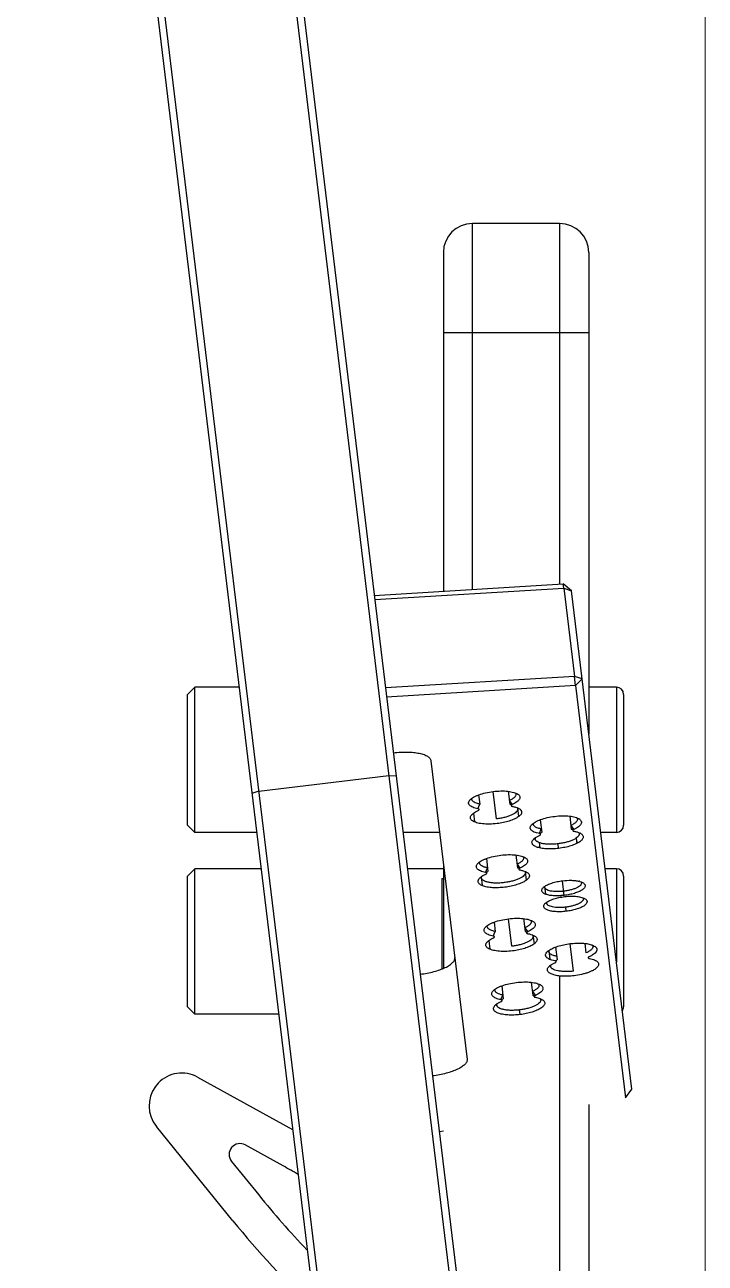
# Model space of a CAD drawing. Header units: millimetres. Extents: x -187347 to 135007, y -6415 to 292048.
# Drawn here: x -39033.5 to -38939.9, y 93818.3 to 93988.8 of the extents above; entities that cross this region are included whole.
import ezdxf

# ---------------------------------------------------------------- set-up
doc = ezdxf.new("R2010")
doc.units = ezdxf.units.MM
doc.header["$LTSCALE"] = 100
doc.linetypes.add('Z_LINE-CNTR', pattern=[17, 12, -2, 1, -2])
doc.layers.add('Layout Cabinplant', color=30, linetype='Continuous')
doc.layers.add('S-GRID', color=7, linetype='Continuous', lineweight=5)

# ---------------------------------------------------------------- blocks, each defined once
blk = doc.blocks.new('Denester')
at = {"layer": 'Layout Cabinplant', "color": 0, "linetype": 'Continuous'}
for p, q in [((-428.2, -2524.78), (-385.1, -2880.93)), ((-427.21, -2524.66), (-383.95, -2882.05)), ((-447.07, -2527.06), (-403.81, -2884.46)), ((-402.98, -2882.98), (-446.07, -2526.94)), ((-373.45, -2706.88), (-385.45, -2706.88)), ((-385.45, -2757.26), (-385.45, -2706.88)), ((-373.45, -2706.88), (-373.45, -2756.53)), ((-389.45, -2710.88), (-389.45, -2757.5)), ((-369.45, -2710.88), (-369.45, -2777.21)), ((-389.45, -2721.88), (-369.45, -2721.88)), ((-398.96, -2758.08), (-372.96, -2756.5)), ((-371.84, -2757.45), (-372.96, -2756.5)), ((-372.87, -2757.09), (-372.96, -2756.5)), ((-398.89, -2758.67), (-372.87, -2757.09)), ((-372.87, -2757.09), (-371.84, -2757.45)), ((-372.87, -2757.09), (-371.4, -2769.23)), ((-363.53, -2826.06), (-371.84, -2757.45)), ((-371.4, -2769.23), (-397.42, -2770.81)), ((-371.26, -2770.51), (-397.26, -2772.09)), ((-370.37, -2769.59), (-371.4, -2769.23)), ((-371.26, -2770.51), (-371.4, -2769.23)), ((-371.26, -2770.51), (-370.37, -2769.59)), ((-371.26, -2770.51), (-364.4, -2827.24)), ((-423.65, -2770.72), (-424.65, -2771.72)), ((-424.65, -2789.72), (-424.65, -2771.72)), ((-417.57, -2770.72), (-423.65, -2770.72)), ((-423.65, -2790.72), (-423.65, -2770.72)), ((-365.65, -2770.72), (-369.45, -2770.72)), ((-365.65, -2770.72), (-365.65, -2790.72)), ((-364.65, -2771.72), (-364.65, -2789.72)), ((-391.17, -2780.84), (-386.19, -2821.96)), ((-414.83, -2785.06), (-396.96, -2782.9)), ((-396.96, -2782.9), (-395.95, -2782.95)), ((-414.83, -2785.06), (-415.8, -2785.35)), ((-384.6, -2785.56), (-384.45, -2786.82)), ((-382.14, -2788.86), (-382.59, -2785.09)), ((-380.53, -2785.06), (-380.32, -2786.83)), ((-384.71, -2787.45), (-384.45, -2786.82)), ((-380.38, -2786.33), (-379.98, -2786.88)), ((-379.25, -2787.34), (-379.1, -2788.54)), ((-385.31, -2788.07), (-385.16, -2789.27)), ((-376.13, -2788.98), (-375.92, -2790.74)), ((-372.06, -2788.49), (-371.85, -2790.25)), ((-423.65, -2790.72), (-424.65, -2789.72)), ((-415.15, -2790.72), (-423.65, -2790.72)), ((-389.97, -2790.72), (-395.01, -2790.72)), ((-376.24, -2790.87), (-375.98, -2790.24)), ((-371.91, -2789.75), (-371.5, -2790.3)), ((-370.78, -2790.76), (-370.76, -2790.89)), ((-365.65, -2790.72), (-367.81, -2790.72)), ((-376.83, -2791.49), (-376.82, -2791.62)), ((-376.25, -2792.12), (-376.16, -2792.86)), ((-373.59, -2792.92), (-373.67, -2792.28)), ((-371.19, -2791.5), (-371.1, -2792.25)), ((-383.54, -2794.32), (-383.33, -2796.08)), ((-379.47, -2793.83), (-379.26, -2795.59)), ((-423.65, -2795.72), (-424.65, -2796.72)), ((-414.55, -2795.72), (-423.65, -2795.72)), ((-423.65, -2815.72), (-423.65, -2795.72)), ((-389.45, -2795.72), (-394.4, -2795.72)), ((-389.45, -2795.06), (-389.45, -2809.43)), ((-383.65, -2796.22), (-383.39, -2795.59)), ((-379.32, -2795.09), (-378.92, -2795.64)), ((-378.19, -2796.1), (-378.04, -2797.31)), ((-365.65, -2795.72), (-367.21, -2795.72)), ((-365.65, -2795.72), (-365.65, -2808.6)), ((-424.65, -2814.72), (-424.65, -2796.72)), ((-389.65, -2797.06), (-389.45, -2797.06)), ((-389.65, -2797.06), (-389.65, -2809.51)), ((-384.25, -2796.83), (-384.1, -2798.04)), ((-372.81, -2799.39), (-373.05, -2797.37)), ((-364.65, -2796.72), (-364.65, -2814.72)), ((-375.52, -2798.16), (-375.4, -2799.22)), ((-375.26, -2800.35), (-375.24, -2800.46)), ((-372.54, -2801.58), (-372.61, -2801.01)), ((-382.48, -2803.09), (-382.33, -2804.35)), ((-380.02, -2806.39), (-380.47, -2802.62)), ((-378.41, -2802.59), (-378.2, -2804.36)), ((-382.59, -2804.98), (-382.33, -2804.35)), ((-378.26, -2803.86), (-377.85, -2804.41)), ((-383.19, -2805.6), (-383.04, -2806.8)), ((-377.13, -2804.86), (-376.98, -2806.07)), ((-374.01, -2806.51), (-373.79, -2808.27)), ((-371.54, -2809.81), (-372, -2806.04)), ((-369.79, -2807.28), (-369.94, -2806.01)), ((-368.9, -2806.26), (-368.89, -2806.4)), ((-374.96, -2807), (-374.81, -2808.19)), ((-374.71, -2809.02), (-374.7, -2809.15)), ((-377.35, -2811.36), (-377.14, -2813.12)), ((-373.45, -2810.48), (-373.45, -2916.88)), ((-381.53, -2813.74), (-381.27, -2813.11)), ((-381.42, -2811.85), (-381.21, -2813.61)), ((-377.2, -2812.62), (-376.79, -2813.17)), ((-377.14, -2813.12), (-376.93, -2813.28)), ((-423.65, -2815.72), (-424.65, -2814.72)), ((-382.12, -2814.36), (-382.11, -2814.49)), ((-412.13, -2815.72), (-423.65, -2815.72)), ((-378.88, -2815.79), (-378.96, -2815.16)), ((-428.71, -2825.24), (-429.09, -2825.7)), ((-423.27, -2824.41), (-410.2, -2831.63)), ((-364.4, -2827.24), (-363.53, -2826.06)), ((-369.45, -2828.16), (-369.45, -2912.88)), ((-418.43, -2844.17), (-428.95, -2831.2)), ((-390.02, -2831.91), (-389.45, -2831.81)), ((-411.51, -2836.63), (-416.72, -2833.75)), ((-418.61, -2836.01), (-414.86, -2840.63))]:
    blk.add_line(p, q, dxfattribs=at)
for centre, radius, start, end in [((-385.45, -2710.88), 4, 90, 180), ((-373.45, -2710.88), 4, 0, 90), ((-365.65, -2771.72), 1, 0, 90), ((-365.65, -2789.72), 1, 270, 0), ((-365.65, -2796.72), 1, 0, 90), ((-371.52, -2800.38), 3.04, 73.9815, 76.307), ((-374.54, -2799.54), 1.7, 127.167, 127.8826), ((-374.27, -2801.73), 1.7, 127.167, 127.8826), ((-365.65, -2814.72), 1, 324.2777, 0), ((-425.45, -2828.36), 4.51, 61.0806, 136.2422), ((-425.45, -2828.36), 4.51, 143.8746, 219.0361), ((-417.44, -2835.06), 1.5, 61.1011, 219.0157), ((-473.83, -2949.53), 128.96, 60.0361, 61.1002), ((-314.63, -2759.41), 129.01, 219.0167, 223.4821), ((-318.23, -2762.93), 129, 219.0361, 226.3868)]:
    blk.add_arc(centre, radius, start, end, dxfattribs=at)
for points, knots in [([(-396.34, -2779.75), (-396.01, -2779.71), (-395.37, -2779.66), (-394.44, -2779.64), (-393.57, -2779.69), (-392.8, -2779.8), (-392.23, -2779.95), (-391.86, -2780.1), (-391.63, -2780.23), (-391.44, -2780.36), (-391.3, -2780.51), (-391.21, -2780.67), (-391.17, -2780.78), (-391.17, -2780.84)], [0, 0, 0, 0, 0.174859, 0.34378, 0.501178, 0.642089, 0.762647, 0.814588, 0.860855, 0.901679, 0.937659, 0.969888, 1, 1, 1, 1]), ([(-385.79, -2786.25), (-385.73, -2786.18), (-385.57, -2786.04), (-385.29, -2785.86), (-384.95, -2785.69), (-384.4, -2785.46), (-383.61, -2785.24), (-382.6, -2785.07), (-381.57, -2784.99), (-380.76, -2785.02), (-380.17, -2785.11), (-379.79, -2785.19), (-379.48, -2785.3), (-379.29, -2785.4), (-379.22, -2785.45)], [0, 0, 0, 0, 0.040741, 0.089105, 0.14484, 0.207234, 0.34763, 0.5, 0.652371, 0.792766, 0.855161, 0.910896, 0.95926, 1, 1, 1, 1]), ([(-385.54, -2786.18), (-385.54, -2786.17), (-385.54, -2786.11), (-385.53, -2786.05), (-385.51, -2786.01)], [0, 0, 0, 0, 0.243242, 1, 1, 1, 1]), ([(-379.48, -2785.45), (-379.47, -2785.48), (-379.48, -2785.56), (-379.52, -2785.67), (-379.59, -2785.79), (-379.73, -2785.95), (-380, -2786.14), (-380.24, -2786.27), (-380.38, -2786.33)], [0, 0, 0, 0, 0.081923, 0.170232, 0.269871, 0.383873, 0.659845, 1, 1, 1, 1]), ([(-379.22, -2785.45), (-379.15, -2785.49), (-379.04, -2785.59), (-378.95, -2785.74), (-378.92, -2785.86), (-378.92, -2785.99), (-378.98, -2786.16), (-379.13, -2786.35), (-379.35, -2786.54), (-379.64, -2786.72), (-379.86, -2786.83), (-379.98, -2786.88)], [0, 0, 0, 0, 0.112811, 0.20744, 0.251617, 0.295967, 0.391864, 0.506705, 0.645815, 0.810662, 1, 1, 1, 1]), ([(-379.54, -2785.28), (-379.53, -2785.3), (-379.5, -2785.35), (-379.48, -2785.4), (-379.48, -2785.45)], [0, 0, 0, 0, 0.26121, 1, 1, 1, 1]), ([(-384.71, -2787.45), (-384.84, -2787.43), (-385.08, -2787.38), (-385.4, -2787.27), (-385.66, -2787.14), (-385.85, -2786.99), (-385.95, -2786.84), (-385.98, -2786.72), (-385.98, -2786.59), (-385.93, -2786.42), (-385.84, -2786.3), (-385.79, -2786.25)], [0, 0, 0, 0, 0.189337, 0.35418, 0.493289, 0.608132, 0.70403, 0.74838, 0.792558, 0.887187, 1, 1, 1, 1]), ([(-382.06, -2789.5), (-382.41, -2789.54), (-382.93, -2789.58), (-383.6, -2789.57), (-384.07, -2789.54), (-384.49, -2789.48), (-384.87, -2789.39), (-385.18, -2789.28), (-385.43, -2789.15), (-385.62, -2789), (-385.71, -2788.84), (-385.73, -2788.72), (-385.73, -2788.59), (-385.67, -2788.42), (-385.52, -2788.23), (-385.3, -2788.04), (-385.02, -2787.86), (-384.8, -2787.76), (-384.68, -2787.7)], [0, 0, 0, 0, 0.191006, 0.281782, 0.367048, 0.445234, 0.515063, 0.575646, 0.626664, 0.668735, 0.70404, 0.720531, 0.737092, 0.772911, 0.815808, 0.867759, 0.929306, 1, 1, 1, 1]), ([(-384.45, -2786.82), (-384.6, -2786.79), (-384.86, -2786.73), (-385.17, -2786.61), (-385.35, -2786.49), (-385.44, -2786.39), (-385.51, -2786.29), (-385.53, -2786.22), (-385.54, -2786.18)], [0, 0, 0, 0, 0.340155, 0.616127, 0.730129, 0.829768, 0.918077, 1, 1, 1, 1]), ([(-384.68, -2787.7), (-384.66, -2787.69), (-384.62, -2787.67), (-384.57, -2787.64), (-384.54, -2787.6), (-384.53, -2787.56), (-384.55, -2787.52), (-384.59, -2787.49), (-384.64, -2787.47), (-384.69, -2787.46), (-384.71, -2787.45)], [0, 0, 0, 0, 0.170331, 0.308894, 0.415542, 0.5, 0.584459, 0.691106, 0.829669, 1, 1, 1, 1]), ([(-379.23, -2787.47), (-379.23, -2787.5), (-379.23, -2787.58), (-379.27, -2787.68), (-379.33, -2787.79), (-379.46, -2787.94), (-379.69, -2788.13), (-380.05, -2788.32), (-380.49, -2788.5), (-381, -2788.66), (-381.56, -2788.78), (-381.94, -2788.84), (-382.14, -2788.86)], [0, 0, 0, 0, 0.030126, 0.062349, 0.098332, 0.139166, 0.237246, 0.357819, 0.498754, 0.656162, 0.825134, 1, 1, 1, 1]), ([(-379.07, -2787.41), (-379.01, -2787.45), (-378.89, -2787.52), (-378.76, -2787.66), (-378.69, -2787.8), (-378.67, -2787.96), (-378.72, -2788.13), (-378.81, -2788.29), (-378.97, -2788.44), (-379.17, -2788.6), (-379.41, -2788.75), (-379.82, -2788.95), (-380.41, -2789.17), (-381.21, -2789.37), (-381.77, -2789.46), (-382.06, -2789.5)], [0, 0, 0, 0, 0.046564, 0.086192, 0.12084, 0.153742, 0.188721, 0.228908, 0.276154, 0.331259, 0.394336, 0.465034, 0.626414, 0.807924, 1, 1, 1, 1]), ([(-380.32, -2786.83), (-380.29, -2786.83), (-380.19, -2786.85), (-380.08, -2786.88), (-380.01, -2786.9)], [0, 0, 0, 0, 0.260819, 1, 1, 1, 1]), ([(-379.98, -2786.88), (-380, -2786.89), (-380.04, -2786.91), (-380.09, -2786.95), (-380.12, -2786.98), (-380.13, -2787.03), (-380.11, -2787.06), (-380.07, -2787.09), (-380.01, -2787.12), (-379.97, -2787.13), (-379.95, -2787.13)], [0, 0, 0, 0, 0.170331, 0.308894, 0.415542, 0.5, 0.584459, 0.691106, 0.829669, 1, 1, 1, 1]), ([(-379.95, -2787.13), (-379.8, -2787.16), (-379.54, -2787.21), (-379.29, -2787.31), (-379.18, -2787.36)], [0, 0, 0, 0, 0.539981, 1, 1, 1, 1]), ([(-379.29, -2787.32), (-379.28, -2787.33), (-379.26, -2787.38), (-379.24, -2787.43), (-379.23, -2787.47)], [0, 0, 0, 0, 0.260013, 1, 1, 1, 1]), ([(-379.18, -2787.36), (-379.17, -2787.36), (-379.13, -2787.38), (-379.09, -2787.4), (-379.07, -2787.41)], [0, 0, 0, 0, 0.25725, 1, 1, 1, 1]), ([(-377.32, -2789.67), (-377.25, -2789.6), (-377.1, -2789.46), (-376.82, -2789.28), (-376.48, -2789.11), (-375.92, -2788.88), (-375.14, -2788.66), (-374.13, -2788.49), (-373.1, -2788.41), (-372.28, -2788.44), (-371.69, -2788.53), (-371.32, -2788.61), (-371, -2788.72), (-370.82, -2788.82), (-370.74, -2788.87)], [0, 0, 0, 0, 0.040741, 0.089105, 0.14484, 0.207234, 0.34763, 0.5, 0.652371, 0.792766, 0.855161, 0.910896, 0.95926, 1, 1, 1, 1]), ([(-377.06, -2789.6), (-377.06, -2789.59), (-377.07, -2789.53), (-377.06, -2789.47), (-377.04, -2789.43)], [0, 0, 0, 0, 0.243242, 1, 1, 1, 1]), ([(-371.01, -2788.87), (-371, -2788.9), (-371.01, -2788.98), (-371.04, -2789.1), (-371.12, -2789.21), (-371.26, -2789.37), (-371.53, -2789.56), (-371.77, -2789.69), (-371.91, -2789.75)], [0, 0, 0, 0, 0.081923, 0.170232, 0.269871, 0.383873, 0.659845, 1, 1, 1, 1]), ([(-370.74, -2788.87), (-370.68, -2788.92), (-370.57, -2789.01), (-370.48, -2789.16), (-370.45, -2789.28), (-370.45, -2789.41), (-370.51, -2789.58), (-370.66, -2789.77), (-370.88, -2789.96), (-371.17, -2790.14), (-371.38, -2790.25), (-371.5, -2790.3)], [0, 0, 0, 0, 0.112811, 0.20744, 0.251617, 0.295967, 0.391864, 0.506705, 0.645815, 0.810662, 1, 1, 1, 1]), ([(-371.07, -2788.71), (-371.06, -2788.72), (-371.03, -2788.77), (-371.01, -2788.83), (-371.01, -2788.87)], [0, 0, 0, 0, 0.26121, 1, 1, 1, 1]), ([(-376.24, -2790.87), (-376.37, -2790.85), (-376.6, -2790.8), (-376.93, -2790.69), (-377.18, -2790.56), (-377.37, -2790.41), (-377.47, -2790.26), (-377.5, -2790.14), (-377.51, -2790.01), (-377.45, -2789.84), (-377.37, -2789.72), (-377.32, -2789.67)], [0, 0, 0, 0, 0.189337, 0.35418, 0.493289, 0.608132, 0.70403, 0.74838, 0.792558, 0.887187, 1, 1, 1, 1]), ([(-375.98, -2790.24), (-376.13, -2790.22), (-376.39, -2790.15), (-376.69, -2790.03), (-376.88, -2789.91), (-376.97, -2789.81), (-377.04, -2789.71), (-377.06, -2789.64), (-377.06, -2789.6)], [0, 0, 0, 0, 0.340155, 0.616127, 0.730129, 0.829768, 0.918077, 1, 1, 1, 1]), ([(-376.9, -2791.53), (-376.81, -2791.45), (-376.58, -2791.3), (-376.34, -2791.18), (-376.21, -2791.12)], [0, 0, 0, 0, 0.460018, 1, 1, 1, 1]), ([(-376.21, -2791.12), (-376.19, -2791.11), (-376.15, -2791.09), (-376.1, -2791.06), (-376.07, -2791.02), (-376.06, -2790.98), (-376.08, -2790.94), (-376.11, -2790.91), (-376.17, -2790.89), (-376.21, -2790.88), (-376.24, -2790.87)], [0, 0, 0, 0, 0.170331, 0.308894, 0.415542, 0.5, 0.584459, 0.691106, 0.829669, 1, 1, 1, 1]), ([(-376.21, -2790.89), (-376.18, -2790.87), (-376.09, -2790.82), (-375.99, -2790.77), (-375.92, -2790.74)], [0, 0, 0, 0, 0.238996, 1, 1, 1, 1]), ([(-370.76, -2790.89), (-370.76, -2790.92), (-370.76, -2791), (-370.79, -2791.1), (-370.86, -2791.21), (-370.99, -2791.36), (-371.22, -2791.55), (-371.58, -2791.74), (-372.02, -2791.92), (-372.53, -2792.08), (-373.08, -2792.2), (-373.47, -2792.26), (-373.67, -2792.28)], [0, 0, 0, 0, 0.030126, 0.062349, 0.098332, 0.139166, 0.237246, 0.357819, 0.498754, 0.656162, 0.825134, 1, 1, 1, 1]), ([(-370.59, -2790.83), (-370.53, -2790.87), (-370.42, -2790.94), (-370.29, -2791.08), (-370.21, -2791.22), (-370.2, -2791.38), (-370.24, -2791.55), (-370.34, -2791.71), (-370.49, -2791.86), (-370.69, -2792.02), (-370.94, -2792.17), (-371.34, -2792.37), (-371.94, -2792.59), (-372.73, -2792.79), (-373.3, -2792.88), (-373.59, -2792.92)], [0, 0, 0, 0, 0.046564, 0.086192, 0.12084, 0.153742, 0.188721, 0.228908, 0.276154, 0.331259, 0.394336, 0.465034, 0.626414, 0.807924, 1, 1, 1, 1]), ([(-371.85, -2790.25), (-371.82, -2790.25), (-371.71, -2790.27), (-371.61, -2790.3), (-371.53, -2790.32)], [0, 0, 0, 0, 0.260819, 1, 1, 1, 1]), ([(-371.5, -2790.3), (-371.53, -2790.31), (-371.57, -2790.33), (-371.61, -2790.37), (-371.65, -2790.4), (-371.66, -2790.45), (-371.64, -2790.48), (-371.6, -2790.51), (-371.54, -2790.54), (-371.5, -2790.55), (-371.47, -2790.55)], [0, 0, 0, 0, 0.170331, 0.308894, 0.415542, 0.5, 0.584459, 0.691106, 0.829669, 1, 1, 1, 1]), ([(-371.47, -2790.55), (-371.33, -2790.58), (-371.07, -2790.64), (-370.81, -2790.73), (-370.7, -2790.78)], [0, 0, 0, 0, 0.539981, 1, 1, 1, 1]), ([(-370.82, -2790.74), (-370.81, -2790.75), (-370.78, -2790.8), (-370.77, -2790.85), (-370.76, -2790.89)], [0, 0, 0, 0, 0.260013, 1, 1, 1, 1]), ([(-370.7, -2790.78), (-370.69, -2790.78), (-370.66, -2790.8), (-370.62, -2790.82), (-370.59, -2790.83)], [0, 0, 0, 0, 0.25725, 1, 1, 1, 1]), ([(-373.59, -2792.92), (-373.88, -2792.96), (-374.45, -2793), (-375.27, -2792.99), (-375.9, -2792.92), (-376.34, -2792.82), (-376.61, -2792.74), (-376.85, -2792.63), (-377.03, -2792.52), (-377.17, -2792.38), (-377.25, -2792.24), (-377.27, -2792.08), (-377.23, -2791.92), (-377.14, -2791.76), (-377.05, -2791.66), (-376.99, -2791.61)], [0, 0, 0, 0, 0.192076, 0.373586, 0.534966, 0.605664, 0.668741, 0.723846, 0.771093, 0.81128, 0.84626, 0.879161, 0.913809, 0.953437, 1, 1, 1, 1]), ([(-376.99, -2791.61), (-376.99, -2791.6), (-376.96, -2791.57), (-376.93, -2791.55), (-376.9, -2791.53)], [0, 0, 0, 0, 0.242813, 1, 1, 1, 1]), ([(-376.82, -2791.62), (-376.82, -2791.61), (-376.82, -2791.56), (-376.81, -2791.5), (-376.8, -2791.46)], [0, 0, 0, 0, 0.243987, 1, 1, 1, 1]), ([(-373.67, -2792.28), (-373.86, -2792.31), (-374.25, -2792.34), (-374.82, -2792.35), (-375.35, -2792.32), (-375.82, -2792.26), (-376.22, -2792.15), (-376.49, -2792.03), (-376.65, -2791.91), (-376.74, -2791.82), (-376.79, -2791.73), (-376.81, -2791.66), (-376.82, -2791.62)], [0, 0, 0, 0, 0.174866, 0.343838, 0.501246, 0.642181, 0.762754, 0.860834, 0.901668, 0.937651, 0.969874, 1, 1, 1, 1]), ([(-376.18, -2792.7), (-376.2, -2792.7), (-376.27, -2792.74), (-376.33, -2792.77), (-376.38, -2792.8)], [0, 0, 0, 0, 0.257222, 1, 1, 1, 1]), ([(-370.9, -2792.14), (-370.92, -2792.13), (-370.99, -2792.11), (-371.07, -2792.1), (-371.12, -2792.08)], [0, 0, 0, 0, 0.242745, 1, 1, 1, 1]), ([(-384.73, -2795.01), (-384.67, -2794.94), (-384.51, -2794.8), (-384.23, -2794.62), (-383.89, -2794.45), (-383.34, -2794.23), (-382.55, -2794), (-381.54, -2793.83), (-380.51, -2793.76), (-379.69, -2793.79), (-379.1, -2793.87), (-378.73, -2793.96), (-378.42, -2794.07), (-378.23, -2794.16), (-378.16, -2794.21)], [0, 0, 0, 0, 0.040741, 0.089105, 0.14484, 0.207234, 0.34763, 0.5, 0.652371, 0.792766, 0.855161, 0.910896, 0.95926, 1, 1, 1, 1]), ([(-378.42, -2794.21), (-378.41, -2794.25), (-378.42, -2794.32), (-378.46, -2794.44), (-378.53, -2794.55), (-378.67, -2794.71), (-378.94, -2794.91), (-379.18, -2795.03), (-379.32, -2795.09)], [0, 0, 0, 0, 0.081923, 0.170232, 0.269871, 0.383873, 0.659845, 1, 1, 1, 1]), ([(-378.16, -2794.21), (-378.09, -2794.26), (-377.98, -2794.35), (-377.89, -2794.5), (-377.86, -2794.63), (-377.86, -2794.75), (-377.92, -2794.92), (-378.07, -2795.11), (-378.29, -2795.3), (-378.58, -2795.48), (-378.8, -2795.59), (-378.92, -2795.64)], [0, 0, 0, 0, 0.112811, 0.20744, 0.251617, 0.295967, 0.391864, 0.506705, 0.645815, 0.810662, 1, 1, 1, 1]), ([(-378.48, -2794.05), (-378.47, -2794.06), (-378.44, -2794.11), (-378.42, -2794.17), (-378.42, -2794.21)], [0, 0, 0, 0, 0.26121, 1, 1, 1, 1]), ([(-383.65, -2796.22), (-383.78, -2796.19), (-384.02, -2796.14), (-384.34, -2796.03), (-384.6, -2795.9), (-384.79, -2795.75), (-384.88, -2795.6), (-384.92, -2795.48), (-384.92, -2795.35), (-384.87, -2795.18), (-384.78, -2795.07), (-384.73, -2795.01)], [0, 0, 0, 0, 0.189337, 0.35418, 0.493289, 0.608132, 0.70403, 0.74838, 0.792558, 0.887187, 1, 1, 1, 1]), ([(-384.47, -2794.94), (-384.48, -2794.93), (-384.48, -2794.87), (-384.47, -2794.81), (-384.45, -2794.77)], [0, 0, 0, 0, 0.243242, 1, 1, 1, 1]), ([(-383.39, -2795.59), (-383.54, -2795.56), (-383.8, -2795.5), (-384.11, -2795.37), (-384.29, -2795.25), (-384.38, -2795.16), (-384.45, -2795.05), (-384.47, -2794.98), (-384.47, -2794.94)], [0, 0, 0, 0, 0.340155, 0.616127, 0.730129, 0.829768, 0.918077, 1, 1, 1, 1]), ([(-383.62, -2796.47), (-383.6, -2796.46), (-383.56, -2796.44), (-383.51, -2796.4), (-383.48, -2796.36), (-383.47, -2796.32), (-383.49, -2796.28), (-383.53, -2796.25), (-383.58, -2796.23), (-383.63, -2796.22), (-383.65, -2796.22)], [0, 0, 0, 0, 0.170331, 0.308894, 0.415542, 0.5, 0.584459, 0.691106, 0.829669, 1, 1, 1, 1]), ([(-383.62, -2796.23), (-383.59, -2796.22), (-383.5, -2796.16), (-383.4, -2796.12), (-383.33, -2796.08)], [0, 0, 0, 0, 0.238996, 1, 1, 1, 1]), ([(-378.17, -2796.23), (-378.17, -2796.27), (-378.17, -2796.34), (-378.21, -2796.45), (-378.27, -2796.55), (-378.4, -2796.71), (-378.63, -2796.89), (-378.99, -2797.09), (-379.43, -2797.26), (-379.94, -2797.42), (-380.49, -2797.54), (-380.88, -2797.6), (-381.08, -2797.63)], [0, 0, 0, 0, 0.030126, 0.062349, 0.098332, 0.139166, 0.237246, 0.357819, 0.498754, 0.656162, 0.825134, 1, 1, 1, 1]), ([(-378.01, -2796.18), (-377.94, -2796.21), (-377.83, -2796.29), (-377.7, -2796.42), (-377.63, -2796.57), (-377.61, -2796.73), (-377.65, -2796.89), (-377.75, -2797.05), (-377.91, -2797.21), (-378.11, -2797.36), (-378.35, -2797.51), (-378.76, -2797.71), (-379.35, -2797.93), (-380.14, -2798.14), (-380.71, -2798.23), (-381, -2798.26)], [0, 0, 0, 0, 0.046564, 0.086192, 0.12084, 0.153742, 0.188721, 0.228908, 0.276154, 0.331259, 0.394336, 0.465034, 0.626414, 0.807924, 1, 1, 1, 1]), ([(-379.26, -2795.59), (-379.23, -2795.6), (-379.13, -2795.62), (-379.02, -2795.64), (-378.94, -2795.66)], [0, 0, 0, 0, 0.260819, 1, 1, 1, 1]), ([(-378.92, -2795.64), (-378.94, -2795.65), (-378.98, -2795.67), (-379.03, -2795.71), (-379.06, -2795.75), (-379.07, -2795.79), (-379.05, -2795.83), (-379.01, -2795.86), (-378.95, -2795.88), (-378.91, -2795.89), (-378.88, -2795.89)], [0, 0, 0, 0, 0.170331, 0.308894, 0.415542, 0.5, 0.584459, 0.691106, 0.829669, 1, 1, 1, 1]), ([(-378.88, -2795.89), (-378.74, -2795.92), (-378.48, -2795.98), (-378.23, -2796.07), (-378.11, -2796.12)], [0, 0, 0, 0, 0.539981, 1, 1, 1, 1]), ([(-378.23, -2796.08), (-378.22, -2796.09), (-378.2, -2796.14), (-378.18, -2796.19), (-378.17, -2796.23)], [0, 0, 0, 0, 0.260013, 1, 1, 1, 1]), ([(-378.11, -2796.12), (-378.11, -2796.13), (-378.07, -2796.14), (-378.03, -2796.16), (-378.01, -2796.18)], [0, 0, 0, 0, 0.25725, 1, 1, 1, 1]), ([(-381, -2798.26), (-381.29, -2798.3), (-381.86, -2798.34), (-382.68, -2798.34), (-383.31, -2798.27), (-383.75, -2798.17), (-384.03, -2798.08), (-384.26, -2797.98), (-384.44, -2797.86), (-384.58, -2797.73), (-384.66, -2797.58), (-384.68, -2797.42), (-384.64, -2797.26), (-384.55, -2797.1), (-384.46, -2797), (-384.41, -2796.95)], [0, 0, 0, 0, 0.192076, 0.373586, 0.534966, 0.605664, 0.668741, 0.723846, 0.771093, 0.81128, 0.84626, 0.879161, 0.913809, 0.953437, 1, 1, 1, 1]), ([(-384.41, -2796.95), (-384.4, -2796.95), (-384.37, -2796.92), (-384.34, -2796.89), (-384.31, -2796.87)], [0, 0, 0, 0, 0.242813, 1, 1, 1, 1]), ([(-384.31, -2796.87), (-384.22, -2796.79), (-383.99, -2796.65), (-383.75, -2796.53), (-383.62, -2796.47)], [0, 0, 0, 0, 0.460018, 1, 1, 1, 1]), ([(-384.23, -2796.97), (-384.23, -2796.95), (-384.23, -2796.9), (-384.23, -2796.84), (-384.21, -2796.8)], [0, 0, 0, 0, 0.243987, 1, 1, 1, 1]), ([(-381.08, -2797.63), (-381.27, -2797.65), (-381.66, -2797.69), (-382.23, -2797.7), (-382.76, -2797.67), (-383.23, -2797.6), (-383.63, -2797.49), (-383.9, -2797.37), (-384.06, -2797.26), (-384.15, -2797.17), (-384.21, -2797.07), (-384.23, -2797), (-384.23, -2796.97)], [0, 0, 0, 0, 0.174866, 0.343838, 0.501246, 0.642181, 0.762754, 0.860834, 0.901668, 0.937651, 0.969874, 1, 1, 1, 1]), ([(-375.56, -2798.18), (-375.5, -2798.13), (-375.35, -2798.04), (-375.01, -2797.86), (-374.49, -2797.66), (-373.8, -2797.48), (-373.31, -2797.4), (-373.05, -2797.37)], [0, 0, 0, 0, 0.091732, 0.195705, 0.43608, 0.709368, 1, 1, 1, 1]), ([(-373.05, -2797.37), (-372.65, -2797.32), (-372.05, -2797.29), (-371.3, -2797.34), (-370.96, -2797.4), (-370.8, -2797.44)], [0, 0, 0, 0, 0.540173, 0.78464, 1, 1, 1, 1]), ([(-370.49, -2797.53), (-370.47, -2797.56), (-370.45, -2797.62), (-370.44, -2797.75), (-370.5, -2797.89), (-370.6, -2798.01), (-370.75, -2798.15), (-371.01, -2798.31), (-371.39, -2798.48), (-371.84, -2798.62), (-372.34, -2798.74), (-372.69, -2798.8), (-372.87, -2798.82)], [0, 0, 0, 0, 0.032345, 0.063619, 0.132759, 0.174986, 0.223427, 0.339671, 0.480472, 0.641585, 0.817085, 1, 1, 1, 1]), ([(-370.19, -2797.68), (-370.15, -2797.71), (-370.07, -2797.77), (-369.98, -2797.89), (-369.94, -2798.01), (-369.95, -2798.14), (-370, -2798.28), (-370.1, -2798.41), (-370.23, -2798.54), (-370.48, -2798.72), (-370.88, -2798.92), (-371.45, -2799.12), (-372.1, -2799.29), (-372.57, -2799.36), (-372.81, -2799.39)], [0, 0, 0, 0, 0.042696, 0.079458, 0.112663, 0.145699, 0.18201, 0.224082, 0.273279, 0.330121, 0.466129, 0.62825, 0.8092, 1, 1, 1, 1]), ([(-370.68, -2797.47), (-370.59, -2797.49), (-370.42, -2797.55), (-370.26, -2797.63), (-370.19, -2797.68)], [0, 0, 0, 0, 0.543452, 1, 1, 1, 1]), ([(-372.81, -2799.39), (-373.06, -2799.42), (-373.56, -2799.46), (-374.17, -2799.45), (-374.63, -2799.41), (-374.93, -2799.36), (-375.2, -2799.29), (-375.43, -2799.21), (-375.62, -2799.12), (-375.77, -2799.01), (-375.87, -2798.89), (-375.91, -2798.75), (-375.91, -2798.61), (-375.84, -2798.46), (-375.73, -2798.32), (-375.64, -2798.24), (-375.58, -2798.2)], [0, 0, 0, 0, 0.193081, 0.374664, 0.457889, 0.534516, 0.603649, 0.664662, 0.717304, 0.761927, 0.7998, 0.833543, 0.867067, 0.904367, 0.948214, 1, 1, 1, 1]), ([(-375.51, -2798.27), (-375.51, -2798.26), (-375.51, -2798.21), (-375.51, -2798.17), (-375.5, -2798.14)], [0, 0, 0, 0, 0.244319, 1, 1, 1, 1]), ([(-372.87, -2798.82), (-373.04, -2798.84), (-373.36, -2798.87), (-373.84, -2798.88), (-374.28, -2798.85), (-374.68, -2798.8), (-375.01, -2798.71), (-375.23, -2798.61), (-375.37, -2798.51), (-375.44, -2798.43), (-375.49, -2798.35), (-375.51, -2798.3), (-375.51, -2798.27)], [0, 0, 0, 0, 0.174862, 0.34384, 0.501244, 0.64218, 0.762753, 0.860835, 0.901667, 0.937652, 0.969874, 1, 1, 1, 1]), ([(-375.3, -2800.37), (-375.23, -2800.33), (-375.09, -2800.23), (-374.74, -2800.05), (-374.23, -2799.85), (-373.54, -2799.67), (-373.04, -2799.59), (-372.78, -2799.56)], [0, 0, 0, 0, 0.091732, 0.195705, 0.43608, 0.709368, 1, 1, 1, 1]), ([(-373.65, -2799.44), (-373.59, -2799.43), (-373.31, -2799.36), (-373.03, -2799.32), (-372.82, -2799.29)], [0, 0, 0, 0, 0.244475, 1, 1, 1, 1]), ([(-372.78, -2799.56), (-372.49, -2799.52), (-371.92, -2799.48), (-371.23, -2799.51), (-370.73, -2799.58), (-370.42, -2799.65), (-370.15, -2799.74), (-369.99, -2799.83), (-369.93, -2799.87)], [0, 0, 0, 0, 0.304731, 0.585494, 0.710279, 0.821755, 0.918502, 1, 1, 1, 1]), ([(-372.54, -2801.58), (-372.8, -2801.61), (-373.3, -2801.65), (-373.91, -2801.64), (-374.36, -2801.6), (-374.67, -2801.55), (-374.93, -2801.48), (-375.16, -2801.4), (-375.35, -2801.31), (-375.5, -2801.2), (-375.6, -2801.08), (-375.65, -2800.94), (-375.64, -2800.8), (-375.58, -2800.66), (-375.47, -2800.51), (-375.37, -2800.43), (-375.32, -2800.39)], [0, 0, 0, 0, 0.193081, 0.374664, 0.457889, 0.534516, 0.603649, 0.664662, 0.717304, 0.761927, 0.7998, 0.833543, 0.867067, 0.904367, 0.948214, 1, 1, 1, 1]), ([(-375.24, -2800.46), (-375.25, -2800.45), (-375.25, -2800.4), (-375.24, -2800.36), (-375.23, -2800.33)], [0, 0, 0, 0, 0.244319, 1, 1, 1, 1]), ([(-372.61, -2801.01), (-372.77, -2801.03), (-373.1, -2801.06), (-373.58, -2801.07), (-374.02, -2801.04), (-374.41, -2800.99), (-374.74, -2800.9), (-374.97, -2800.8), (-375.1, -2800.7), (-375.18, -2800.62), (-375.23, -2800.54), (-375.24, -2800.49), (-375.24, -2800.46)], [0, 0, 0, 0, 0.174862, 0.34384, 0.501244, 0.64218, 0.762753, 0.860835, 0.901667, 0.937652, 0.969874, 1, 1, 1, 1]), ([(-370.18, -2799.84), (-370.18, -2799.87), (-370.18, -2799.93), (-370.21, -2800.02), (-370.26, -2800.11), (-370.37, -2800.24), (-370.56, -2800.39), (-370.86, -2800.56), (-371.23, -2800.71), (-371.66, -2800.84), (-372.12, -2800.94), (-372.44, -2800.99), (-372.61, -2801.01)], [0, 0, 0, 0, 0.030126, 0.062348, 0.098333, 0.139165, 0.237247, 0.35782, 0.498756, 0.65616, 0.825138, 1, 1, 1, 1]), ([(-369.93, -2799.87), (-369.89, -2799.9), (-369.81, -2799.96), (-369.72, -2800.08), (-369.68, -2800.2), (-369.68, -2800.34), (-369.74, -2800.47), (-369.83, -2800.6), (-369.97, -2800.73), (-370.22, -2800.91), (-370.62, -2801.11), (-371.19, -2801.32), (-371.84, -2801.48), (-372.3, -2801.55), (-372.54, -2801.58)], [0, 0, 0, 0, 0.042696, 0.079458, 0.112663, 0.145699, 0.18201, 0.224082, 0.273279, 0.330121, 0.466129, 0.62825, 0.8092, 1, 1, 1, 1]), ([(-370.23, -2799.72), (-370.22, -2799.73), (-370.2, -2799.77), (-370.19, -2799.81), (-370.18, -2799.84)], [0, 0, 0, 0, 0.259516, 1, 1, 1, 1]), ([(-383.67, -2803.77), (-383.61, -2803.7), (-383.45, -2803.57), (-383.17, -2803.39), (-382.83, -2803.21), (-382.28, -2802.99), (-381.49, -2802.77), (-380.48, -2802.59), (-379.45, -2802.52), (-378.63, -2802.55), (-378.04, -2802.63), (-377.67, -2802.72), (-377.35, -2802.83), (-377.17, -2802.93), (-377.09, -2802.98)], [0, 0, 0, 0, 0.040741, 0.089105, 0.14484, 0.207234, 0.34763, 0.5, 0.652371, 0.792766, 0.855161, 0.910896, 0.95926, 1, 1, 1, 1]), ([(-377.36, -2802.97), (-377.35, -2803.01), (-377.36, -2803.09), (-377.4, -2803.2), (-377.47, -2803.32), (-377.61, -2803.48), (-377.88, -2803.67), (-378.12, -2803.8), (-378.26, -2803.86)], [0, 0, 0, 0, 0.081923, 0.170232, 0.269871, 0.383873, 0.659845, 1, 1, 1, 1]), ([(-377.09, -2802.98), (-377.03, -2803.02), (-376.92, -2803.11), (-376.83, -2803.27), (-376.8, -2803.39), (-376.8, -2803.52), (-376.86, -2803.69), (-377.01, -2803.88), (-377.23, -2804.07), (-377.52, -2804.25), (-377.74, -2804.35), (-377.85, -2804.41)], [0, 0, 0, 0, 0.112811, 0.20744, 0.251617, 0.295967, 0.391864, 0.506705, 0.645815, 0.810662, 1, 1, 1, 1]), ([(-377.42, -2802.81), (-377.41, -2802.82), (-377.38, -2802.88), (-377.36, -2802.93), (-377.36, -2802.97)], [0, 0, 0, 0, 0.26121, 1, 1, 1, 1]), ([(-382.59, -2804.98), (-382.72, -2804.96), (-382.96, -2804.91), (-383.28, -2804.8), (-383.53, -2804.67), (-383.72, -2804.52), (-383.82, -2804.37), (-383.86, -2804.24), (-383.86, -2804.12), (-383.81, -2803.95), (-383.72, -2803.83), (-383.67, -2803.77)], [0, 0, 0, 0, 0.189337, 0.35418, 0.493289, 0.608132, 0.70403, 0.74838, 0.792558, 0.887187, 1, 1, 1, 1]), ([(-383.41, -2803.71), (-383.42, -2803.69), (-383.42, -2803.64), (-383.41, -2803.58), (-383.39, -2803.54)], [0, 0, 0, 0, 0.243242, 1, 1, 1, 1]), ([(-382.33, -2804.35), (-382.48, -2804.32), (-382.74, -2804.26), (-383.05, -2804.14), (-383.23, -2804.01), (-383.32, -2803.92), (-383.39, -2803.82), (-383.41, -2803.74), (-383.41, -2803.71)], [0, 0, 0, 0, 0.340155, 0.616127, 0.730129, 0.829768, 0.918077, 1, 1, 1, 1]), ([(-378.2, -2804.36), (-378.17, -2804.36), (-378.07, -2804.38), (-377.96, -2804.41), (-377.88, -2804.43)], [0, 0, 0, 0, 0.260819, 1, 1, 1, 1]), ([(-377.85, -2804.41), (-377.88, -2804.42), (-377.92, -2804.44), (-377.97, -2804.47), (-378, -2804.51), (-378.01, -2804.55), (-377.99, -2804.59), (-377.95, -2804.62), (-377.89, -2804.64), (-377.85, -2804.65), (-377.82, -2804.66)], [0, 0, 0, 0, 0.170331, 0.308894, 0.415542, 0.5, 0.584459, 0.691106, 0.829669, 1, 1, 1, 1]), ([(-377.82, -2804.66), (-377.68, -2804.68), (-377.42, -2804.74), (-377.17, -2804.83), (-377.05, -2804.89)], [0, 0, 0, 0, 0.539981, 1, 1, 1, 1]), ([(-379.94, -2807.03), (-380.29, -2807.07), (-380.81, -2807.11), (-381.48, -2807.1), (-381.95, -2807.07), (-382.37, -2807), (-382.74, -2806.92), (-383.06, -2806.81), (-383.31, -2806.68), (-383.49, -2806.52), (-383.59, -2806.37), (-383.61, -2806.25), (-383.61, -2806.12), (-383.55, -2805.95), (-383.4, -2805.76), (-383.18, -2805.57), (-382.9, -2805.39), (-382.68, -2805.28), (-382.56, -2805.23)], [0, 0, 0, 0, 0.191006, 0.281782, 0.367048, 0.445234, 0.515063, 0.575646, 0.626664, 0.668735, 0.70404, 0.720531, 0.737092, 0.772911, 0.815808, 0.867759, 0.929306, 1, 1, 1, 1]), ([(-382.56, -2805.23), (-382.54, -2805.22), (-382.5, -2805.2), (-382.45, -2805.16), (-382.42, -2805.13), (-382.41, -2805.09), (-382.43, -2805.05), (-382.47, -2805.02), (-382.52, -2805), (-382.57, -2804.99), (-382.59, -2804.98)], [0, 0, 0, 0, 0.170331, 0.308894, 0.415542, 0.5, 0.584459, 0.691106, 0.829669, 1, 1, 1, 1]), ([(-377.11, -2805), (-377.11, -2805.03), (-377.11, -2805.1), (-377.14, -2805.21), (-377.21, -2805.32), (-377.34, -2805.47), (-377.57, -2805.65), (-377.93, -2805.85), (-378.37, -2806.03), (-378.88, -2806.18), (-379.43, -2806.31), (-379.82, -2806.37), (-380.02, -2806.39)], [0, 0, 0, 0, 0.030126, 0.062349, 0.098332, 0.139166, 0.237246, 0.357819, 0.498754, 0.656162, 0.825134, 1, 1, 1, 1]), ([(-376.95, -2804.94), (-376.88, -2804.98), (-376.77, -2805.05), (-376.64, -2805.18), (-376.57, -2805.33), (-376.55, -2805.49), (-376.59, -2805.65), (-376.69, -2805.81), (-376.84, -2805.97), (-377.04, -2806.13), (-377.29, -2806.28), (-377.7, -2806.48), (-378.29, -2806.7), (-379.08, -2806.9), (-379.65, -2806.99), (-379.94, -2807.03)], [0, 0, 0, 0, 0.046564, 0.086192, 0.12084, 0.153742, 0.188721, 0.228908, 0.276154, 0.331259, 0.394336, 0.465034, 0.626414, 0.807924, 1, 1, 1, 1]), ([(-377.17, -2804.84), (-377.16, -2804.86), (-377.13, -2804.9), (-377.12, -2804.96), (-377.11, -2805)], [0, 0, 0, 0, 0.260013, 1, 1, 1, 1]), ([(-377.05, -2804.89), (-377.04, -2804.89), (-377.01, -2804.91), (-376.97, -2804.93), (-376.95, -2804.94)], [0, 0, 0, 0, 0.25725, 1, 1, 1, 1]), ([(-375.03, -2807.04), (-374.96, -2806.98), (-374.8, -2806.87), (-374.42, -2806.66), (-373.86, -2806.43), (-373.09, -2806.21), (-372.24, -2806.05), (-371.37, -2805.96), (-370.53, -2805.95), (-369.77, -2806.01), (-369.3, -2806.11), (-369.1, -2806.18)], [0, 0, 0, 0, 0.043823, 0.093592, 0.209208, 0.341856, 0.484576, 0.629486, 0.768511, 0.894098, 1, 1, 1, 1]), ([(-368.89, -2806.4), (-368.88, -2806.43), (-368.88, -2806.51), (-368.92, -2806.62), (-368.99, -2806.74), (-369.14, -2806.9), (-369.41, -2807.09), (-369.65, -2807.22), (-369.79, -2807.28)], [0, 0, 0, 0, 0.081923, 0.170232, 0.269871, 0.383873, 0.659845, 1, 1, 1, 1]), ([(-368.82, -2806.28), (-368.73, -2806.33), (-368.58, -2806.42), (-368.42, -2806.57), (-368.35, -2806.71), (-368.33, -2806.81), (-368.33, -2806.91), (-368.36, -2807.01), (-368.41, -2807.12), (-368.51, -2807.27), (-368.71, -2807.45), (-369.01, -2807.65), (-369.25, -2807.77), (-369.38, -2807.83)], [0, 0, 0, 0, 0.130348, 0.235609, 0.281668, 0.325584, 0.369592, 0.415911, 0.466407, 0.522425, 0.653857, 0.813386, 1, 1, 1, 1]), ([(-369.1, -2806.18), (-369.07, -2806.19), (-368.98, -2806.22), (-368.89, -2806.25), (-368.82, -2806.28)], [0, 0, 0, 0, 0.263866, 1, 1, 1, 1]), ([(-368.95, -2806.23), (-368.94, -2806.25), (-368.91, -2806.3), (-368.89, -2806.35), (-368.89, -2806.4)], [0, 0, 0, 0, 0.26121, 1, 1, 1, 1]), ([(-392.65, -2810.24), (-392.32, -2810.2), (-391.69, -2810.1), (-390.78, -2809.9), (-389.95, -2809.64), (-389.22, -2809.35), (-388.71, -2809.07), (-388.38, -2808.83), (-388.19, -2808.66), (-388.04, -2808.48), (-387.94, -2808.3), (-387.88, -2808.13), (-387.88, -2808.01), (-387.89, -2807.95)], [0, 0, 0, 0, 0.174859, 0.34378, 0.501178, 0.642089, 0.762647, 0.814588, 0.860855, 0.901679, 0.937659, 0.969888, 1, 1, 1, 1]), ([(-374.12, -2808.4), (-374.25, -2808.38), (-374.5, -2808.32), (-374.83, -2808.21), (-375.09, -2808.07), (-375.28, -2807.91), (-375.37, -2807.75), (-375.39, -2807.62), (-375.38, -2807.49), (-375.3, -2807.31), (-375.19, -2807.19), (-375.13, -2807.13)], [0, 0, 0, 0, 0.188644, 0.35167, 0.487915, 0.599338, 0.692574, 0.736567, 0.781311, 0.879994, 1, 1, 1, 1]), ([(-375.13, -2807.13), (-375.12, -2807.12), (-375.09, -2807.09), (-375.05, -2807.06), (-375.03, -2807.04)], [0, 0, 0, 0, 0.241566, 1, 1, 1, 1]), ([(-374.94, -2807.13), (-374.94, -2807.11), (-374.95, -2807.06), (-374.94, -2807), (-374.92, -2806.96)], [0, 0, 0, 0, 0.243242, 1, 1, 1, 1]), ([(-373.86, -2807.77), (-374, -2807.74), (-374.27, -2807.68), (-374.57, -2807.56), (-374.75, -2807.43), (-374.85, -2807.34), (-374.92, -2807.24), (-374.94, -2807.16), (-374.94, -2807.13)], [0, 0, 0, 0, 0.340155, 0.616127, 0.730129, 0.829768, 0.918077, 1, 1, 1, 1]), ([(-369.35, -2808.08), (-369.22, -2808.1), (-368.99, -2808.15), (-368.66, -2808.26), (-368.41, -2808.39), (-368.22, -2808.54), (-368.12, -2808.69), (-368.09, -2808.82), (-368.08, -2808.94), (-368.14, -2809.11), (-368.28, -2809.3), (-368.49, -2809.49), (-368.77, -2809.67), (-369.11, -2809.85), (-369.51, -2810.01), (-369.95, -2810.15), (-370.61, -2810.32), (-371.12, -2810.41), (-371.47, -2810.45)], [0, 0, 0, 0, 0.070694, 0.132241, 0.184192, 0.227089, 0.262908, 0.279469, 0.29596, 0.331265, 0.373336, 0.424354, 0.484937, 0.554766, 0.632952, 0.718218, 0.808994, 1, 1, 1, 1]), ([(-369.38, -2807.83), (-369.4, -2807.84), (-369.44, -2807.86), (-369.49, -2807.89), (-369.52, -2807.93), (-369.53, -2807.97), (-369.52, -2808.01), (-369.48, -2808.04), (-369.42, -2808.06), (-369.38, -2808.07), (-369.35, -2808.08)], [0, 0, 0, 0, 0.170331, 0.308894, 0.415542, 0.5, 0.584459, 0.691106, 0.829669, 1, 1, 1, 1]), ([(-371.47, -2810.45), (-371.76, -2810.48), (-372.33, -2810.53), (-373.15, -2810.52), (-373.78, -2810.45), (-374.22, -2810.35), (-374.49, -2810.26), (-374.72, -2810.16), (-374.91, -2810.04), (-375.04, -2809.91), (-375.13, -2809.76), (-375.15, -2809.61), (-375.11, -2809.44), (-375.01, -2809.28), (-374.92, -2809.19), (-374.87, -2809.14)], [0, 0, 0, 0, 0.192076, 0.373586, 0.534966, 0.605664, 0.668741, 0.723846, 0.771093, 0.81128, 0.84626, 0.879161, 0.913809, 0.953437, 1, 1, 1, 1]), ([(-374.87, -2809.14), (-374.87, -2809.13), (-374.84, -2809.1), (-374.8, -2809.08), (-374.78, -2809.06)], [0, 0, 0, 0, 0.242813, 1, 1, 1, 1]), ([(-374.78, -2809.06), (-374.68, -2808.98), (-374.46, -2808.83), (-374.22, -2808.71), (-374.09, -2808.65)], [0, 0, 0, 0, 0.460018, 1, 1, 1, 1]), ([(-374.7, -2809.15), (-374.7, -2809.14), (-374.7, -2809.08), (-374.69, -2809.03), (-374.68, -2808.99)], [0, 0, 0, 0, 0.243987, 1, 1, 1, 1]), ([(-371.54, -2809.81), (-371.74, -2809.84), (-372.13, -2809.87), (-372.7, -2809.88), (-373.23, -2809.85), (-373.7, -2809.78), (-374.1, -2809.68), (-374.37, -2809.56), (-374.53, -2809.44), (-374.61, -2809.35), (-374.67, -2809.25), (-374.69, -2809.18), (-374.7, -2809.15)], [0, 0, 0, 0, 0.174866, 0.343838, 0.501246, 0.642181, 0.762754, 0.860834, 0.901668, 0.937651, 0.969874, 1, 1, 1, 1]), ([(-374.09, -2808.65), (-374.06, -2808.64), (-374.02, -2808.62), (-373.98, -2808.59), (-373.94, -2808.55), (-373.93, -2808.51), (-373.95, -2808.47), (-373.99, -2808.44), (-374.05, -2808.42), (-374.09, -2808.41), (-374.12, -2808.4)], [0, 0, 0, 0, 0.170331, 0.308894, 0.415542, 0.5, 0.584459, 0.691106, 0.829669, 1, 1, 1, 1]), ([(-374.08, -2808.41), (-374.06, -2808.4), (-373.97, -2808.35), (-373.87, -2808.3), (-373.79, -2808.27)], [0, 0, 0, 0, 0.238996, 1, 1, 1, 1]), ([(-382.61, -2812.54), (-382.55, -2812.47), (-382.39, -2812.33), (-382.11, -2812.15), (-381.77, -2811.98), (-381.22, -2811.75), (-380.43, -2811.53), (-379.42, -2811.36), (-378.39, -2811.29), (-377.57, -2811.31), (-376.98, -2811.4), (-376.61, -2811.48), (-376.29, -2811.59), (-376.11, -2811.69), (-376.03, -2811.74)], [0, 0, 0, 0, 0.040741, 0.089105, 0.14484, 0.207234, 0.34763, 0.5, 0.652371, 0.792766, 0.855161, 0.910896, 0.95926, 1, 1, 1, 1]), ([(-376.36, -2811.58), (-376.35, -2811.59), (-376.32, -2811.64), (-376.3, -2811.7), (-376.3, -2811.74)], [0, 0, 0, 0, 0.26121, 1, 1, 1, 1]), ([(-381.53, -2813.74), (-381.66, -2813.72), (-381.89, -2813.67), (-382.22, -2813.56), (-382.47, -2813.43), (-382.66, -2813.28), (-382.76, -2813.13), (-382.8, -2813.01), (-382.8, -2812.88), (-382.74, -2812.71), (-382.66, -2812.6), (-382.61, -2812.54)], [0, 0, 0, 0, 0.189337, 0.35418, 0.493289, 0.608132, 0.70403, 0.74838, 0.792558, 0.887187, 1, 1, 1, 1]), ([(-382.35, -2812.47), (-382.35, -2812.46), (-382.36, -2812.4), (-382.35, -2812.34), (-382.33, -2812.3)], [0, 0, 0, 0, 0.243242, 1, 1, 1, 1]), ([(-381.27, -2813.11), (-381.42, -2813.09), (-381.68, -2813.02), (-381.98, -2812.9), (-382.17, -2812.78), (-382.26, -2812.68), (-382.33, -2812.58), (-382.35, -2812.51), (-382.35, -2812.47)], [0, 0, 0, 0, 0.340155, 0.616127, 0.730129, 0.829768, 0.918077, 1, 1, 1, 1]), ([(-376.3, -2811.74), (-376.29, -2811.77), (-376.3, -2811.85), (-376.33, -2811.97), (-376.41, -2812.08), (-376.55, -2812.24), (-376.82, -2812.43), (-377.06, -2812.56), (-377.2, -2812.62)], [0, 0, 0, 0, 0.081923, 0.170232, 0.269871, 0.383873, 0.659845, 1, 1, 1, 1]), ([(-377.14, -2813.12), (-377.11, -2813.12), (-377, -2813.14), (-376.9, -2813.17), (-376.82, -2813.19)], [0, 0, 0, 0, 0.260819, 1, 1, 1, 1]), ([(-376.79, -2813.17), (-376.82, -2813.18), (-376.86, -2813.2), (-376.91, -2813.24), (-376.94, -2813.28), (-376.95, -2813.32), (-376.93, -2813.35), (-376.89, -2813.38), (-376.83, -2813.41), (-376.79, -2813.42), (-376.76, -2813.42)], [0, 0, 0, 0, 0.170331, 0.308894, 0.415542, 0.5, 0.584459, 0.691106, 0.829669, 1, 1, 1, 1]), ([(-376.03, -2811.74), (-375.97, -2811.79), (-375.86, -2811.88), (-375.77, -2812.03), (-375.74, -2812.15), (-375.74, -2812.28), (-375.8, -2812.45), (-375.95, -2812.64), (-376.17, -2812.83), (-376.46, -2813.01), (-376.67, -2813.12), (-376.79, -2813.17)], [0, 0, 0, 0, 0.112811, 0.20744, 0.251617, 0.295967, 0.391864, 0.506705, 0.645815, 0.810662, 1, 1, 1, 1]), ([(-378.88, -2815.79), (-379.17, -2815.83), (-379.74, -2815.87), (-380.56, -2815.86), (-381.19, -2815.79), (-381.63, -2815.7), (-381.9, -2815.61), (-382.14, -2815.5), (-382.32, -2815.39), (-382.46, -2815.25), (-382.54, -2815.11), (-382.56, -2814.95), (-382.52, -2814.79), (-382.43, -2814.63), (-382.34, -2814.53), (-382.28, -2814.48)], [0, 0, 0, 0, 0.192076, 0.373586, 0.534966, 0.605664, 0.668741, 0.723846, 0.771093, 0.81128, 0.84626, 0.879161, 0.913809, 0.953437, 1, 1, 1, 1]), ([(-382.28, -2814.48), (-382.28, -2814.47), (-382.25, -2814.45), (-382.22, -2814.42), (-382.19, -2814.4)], [0, 0, 0, 0, 0.242813, 1, 1, 1, 1]), ([(-382.19, -2814.4), (-382.1, -2814.32), (-381.87, -2814.17), (-381.63, -2814.05), (-381.5, -2813.99)], [0, 0, 0, 0, 0.460018, 1, 1, 1, 1]), ([(-382.11, -2814.49), (-382.11, -2814.48), (-382.11, -2814.43), (-382.1, -2814.37), (-382.09, -2814.33)], [0, 0, 0, 0, 0.243987, 1, 1, 1, 1]), ([(-378.96, -2815.16), (-379.15, -2815.18), (-379.54, -2815.21), (-380.11, -2815.22), (-380.64, -2815.2), (-381.11, -2815.13), (-381.51, -2815.02), (-381.78, -2814.9), (-381.94, -2814.78), (-382.03, -2814.69), (-382.08, -2814.6), (-382.1, -2814.53), (-382.11, -2814.49)], [0, 0, 0, 0, 0.174866, 0.343838, 0.501246, 0.642181, 0.762754, 0.860834, 0.901668, 0.937651, 0.969874, 1, 1, 1, 1]), ([(-381.5, -2813.99), (-381.48, -2813.98), (-381.44, -2813.96), (-381.39, -2813.93), (-381.36, -2813.89), (-381.35, -2813.85), (-381.37, -2813.81), (-381.4, -2813.78), (-381.46, -2813.76), (-381.5, -2813.75), (-381.53, -2813.74)], [0, 0, 0, 0, 0.170331, 0.308894, 0.415542, 0.5, 0.584459, 0.691106, 0.829669, 1, 1, 1, 1]), ([(-381.5, -2813.76), (-381.47, -2813.74), (-381.38, -2813.69), (-381.28, -2813.65), (-381.21, -2813.61)], [0, 0, 0, 0, 0.238996, 1, 1, 1, 1]), ([(-376.05, -2813.76), (-376.05, -2813.79), (-376.05, -2813.87), (-376.08, -2813.97), (-376.15, -2814.08), (-376.28, -2814.23), (-376.51, -2814.42), (-376.87, -2814.61), (-377.31, -2814.79), (-377.82, -2814.95), (-378.37, -2815.07), (-378.76, -2815.13), (-378.96, -2815.16)], [0, 0, 0, 0, 0.030126, 0.062349, 0.098332, 0.139166, 0.237246, 0.357819, 0.498754, 0.656162, 0.825134, 1, 1, 1, 1]), ([(-375.79, -2813.76), (-375.74, -2813.8), (-375.64, -2813.88), (-375.54, -2814.01), (-375.49, -2814.16), (-375.5, -2814.32), (-375.56, -2814.47), (-375.67, -2814.63), (-375.84, -2814.78), (-376.04, -2814.93), (-376.29, -2815.07), (-376.69, -2815.27), (-377.28, -2815.47), (-378.05, -2815.67), (-378.6, -2815.76), (-378.88, -2815.79)], [0, 0, 0, 0, 0.04268, 0.079425, 0.112622, 0.145657, 0.181968, 0.224043, 0.273244, 0.330084, 0.394538, 0.466203, 0.628308, 0.80923, 1, 1, 1, 1]), ([(-376.76, -2813.42), (-376.57, -2813.46), (-376.3, -2813.52), (-375.98, -2813.65), (-375.85, -2813.72), (-375.79, -2813.76)], [0, 0, 0, 0, 0.559375, 0.79484, 1, 1, 1, 1]), ([(-376.11, -2813.61), (-376.1, -2813.62), (-376.07, -2813.67), (-376.06, -2813.72), (-376.05, -2813.76)], [0, 0, 0, 0, 0.260013, 1, 1, 1, 1]), ([(-386.19, -2821.96), (-386.18, -2822.02), (-386.19, -2822.13), (-386.24, -2822.31), (-386.35, -2822.49), (-386.49, -2822.66), (-386.69, -2822.84), (-387.02, -2823.08), (-387.53, -2823.36), (-388.25, -2823.65), (-389.08, -2823.9), (-389.99, -2824.11), (-390.63, -2824.21), (-390.95, -2824.25)], [0, 0, 0, 0, 0.030112, 0.062341, 0.098321, 0.139145, 0.185412, 0.237353, 0.357911, 0.498822, 0.65622, 0.825141, 1, 1, 1, 1])]:
    blk.add_open_spline(points, degree=3, knots=knots, dxfattribs=at)

msp = doc.modelspace()

# ---------------------------------------------------------------- linework, layer by layer
at = {"layer": 'S-GRID', "color": 152, "linetype": 'Z_LINE-CNTR'}
msp.add_line((-38939.88, 111408.77), (-38939.88, -6038.24), dxfattribs=at)

# ---------------------------------------------------------------- block references
at = {"layer": 'Layout Cabinplant', "color": 30}
msp.add_blockref('Denester', (-38586.46, 96668.29, 0), dxfattribs=at)

doc.saveas('drawing.dxf')
